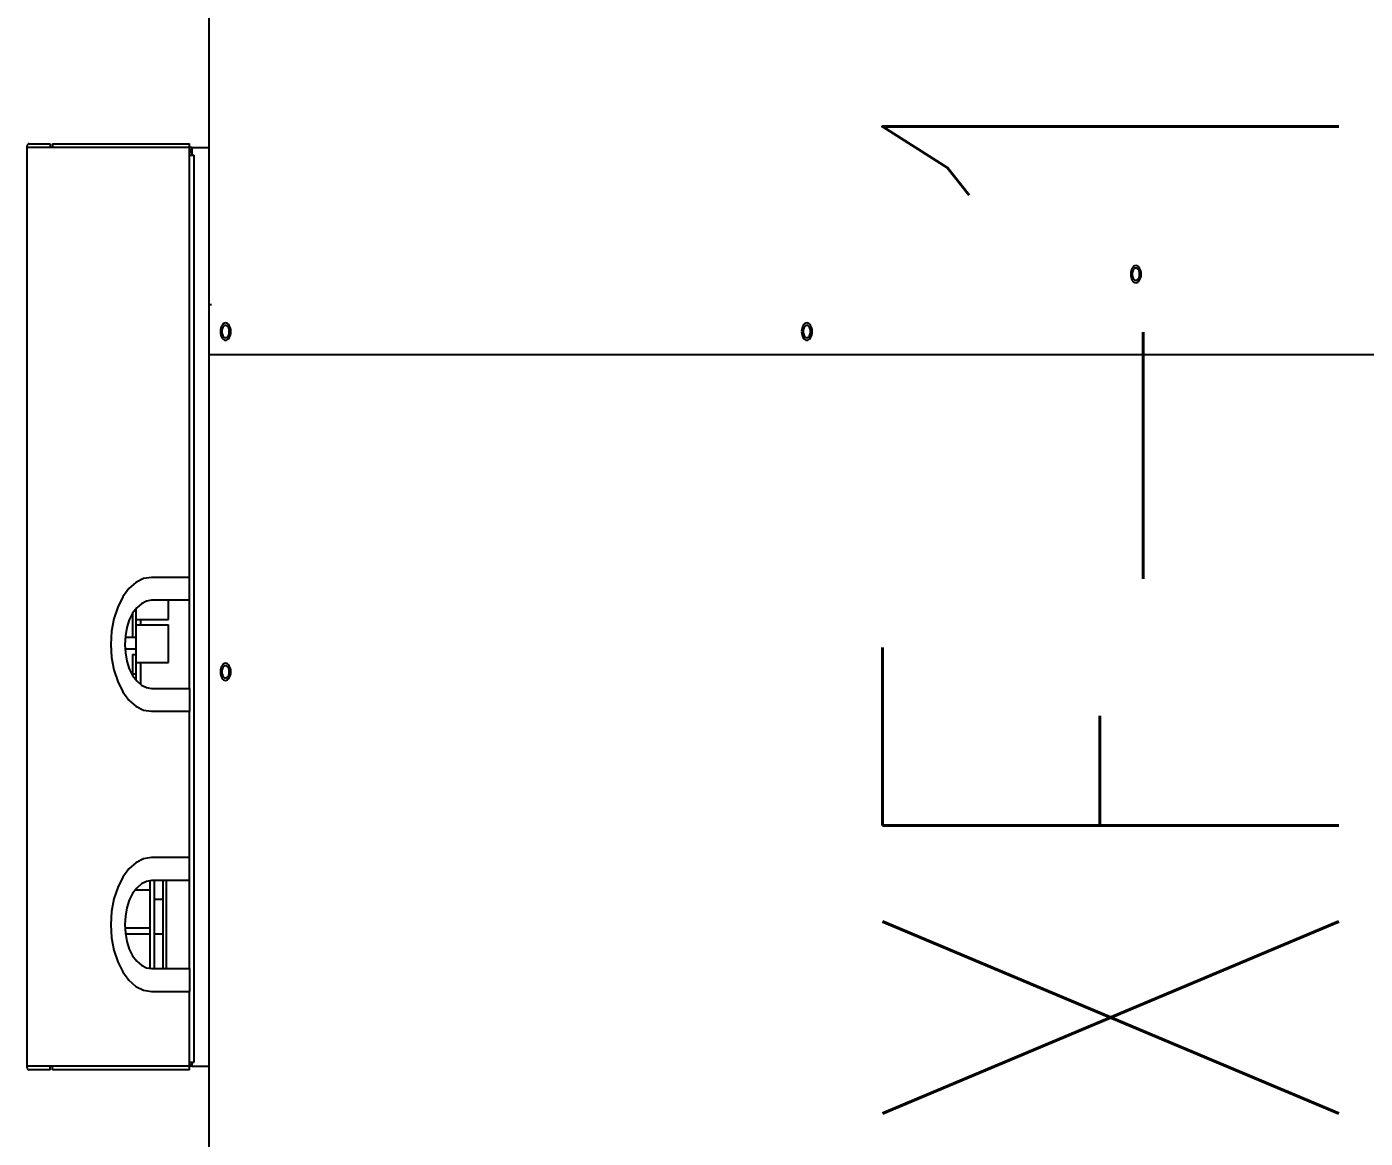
# Model space of a CAD drawing. Extents: x 815029915 to 815825525, y 579155098 to 579748855.
# Drawn here: x 815188005 to 815188780, y 579477911 to 579478555 of the extents above; entities that cross this region are included whole.
import ezdxf

# ---------------------------------------------------------------- set-up
doc = ezdxf.new("R2010")
doc.units = 0
doc.header["$LTSCALE"] = 100
doc.header["$MEASUREMENT"] = 0
doc.layers.add('H-TH_TEXT', color=3, linetype='Continuous')
doc.layers.add('H-全热回收除霾新风机-设备', color=7, linetype='Continuous')
doc.styles.add('_TCH_DIM', font='SIMPLEX', dxfattribs={"bigfont": 'GBCBIG'})

msp = doc.modelspace()

# ---------------------------------------------------------------- linework, layer by layer
at = {"layer": 'H-全热回收除霾新风机-设备'}
for p, q in [((815188110.98, 579477173.53), (815188110.98, 579479170.21)), ((815188110.98, 579477173.53), (815188110.98, 579479170.21)), ((815188005.33, 579478485.15), (815188005.31, 579478484.93)), ((815188005.33, 579478485.15), (815188005.31, 579478484.93)), ((815188005.31, 579478484.93), (815188005.31, 579478484.72)), ((815188005.31, 579478484.93), (815188005.31, 579478484.72)), ((815188005.31, 579478484.72), (815188005.31, 579477953.16)), ((815188100.88, 579478484.72), (815188005.31, 579478484.72)), ((815188005.31, 579478484.72), (815188005.31, 579477953.16)), ((815188100.88, 579478484.72), (815188005.31, 579478484.72)), ((815188005.36, 579478485.36), (815188005.33, 579478485.15)), ((815188005.36, 579478485.36), (815188005.33, 579478485.15)), ((815188005.41, 579478485.56), (815188005.36, 579478485.36)), ((815188005.41, 579478485.56), (815188005.36, 579478485.36)), ((815188005.46, 579478485.76), (815188005.41, 579478485.56)), ((815188005.46, 579478485.76), (815188005.41, 579478485.56)), ((815188005.53, 579478485.95), (815188005.46, 579478485.76)), ((815188005.53, 579478485.95), (815188005.46, 579478485.76)), ((815188005.61, 579478486.12), (815188005.53, 579478485.95)), ((815188005.61, 579478486.12), (815188005.53, 579478485.95)), ((815188005.7, 579478486.28), (815188005.61, 579478486.12)), ((815188005.7, 579478486.28), (815188005.61, 579478486.12)), ((815188005.8, 579478486.43), (815188005.7, 579478486.28)), ((815188005.8, 579478486.43), (815188005.7, 579478486.28)), ((815188005.9, 579478486.56), (815188005.8, 579478486.43)), ((815188005.9, 579478486.56), (815188005.8, 579478486.43)), ((815188006.02, 579478486.67), (815188005.9, 579478486.56)), ((815188006.02, 579478486.67), (815188005.9, 579478486.56)), ((815188006.14, 579478486.76), (815188006.02, 579478486.67)), ((815188006.14, 579478486.76), (815188006.02, 579478486.67)), ((815188006.26, 579478486.84), (815188006.14, 579478486.76)), ((815188006.26, 579478486.84), (815188006.14, 579478486.76)), ((815188006.39, 579478486.89), (815188006.26, 579478486.84)), ((815188006.39, 579478486.89), (815188006.26, 579478486.84)), ((815188006.52, 579478486.92), (815188006.39, 579478486.89)), ((815188006.52, 579478486.92), (815188006.39, 579478486.89)), ((815188006.65, 579478486.93), (815188006.52, 579478486.92)), ((815188006.65, 579478486.93), (815188006.52, 579478486.92)), ((815188006.65, 579478486.93), (815188018.77, 579478486.93)), ((815188006.65, 579478486.93), (815188018.77, 579478486.93)), ((815188018.77, 579478486.93), (815188018.77, 579478484.72)), ((815188018.77, 579478486.93), (815188018.77, 579478484.72)), ((815188020.11, 579478486.93), (815188020.11, 579478484.72)), ((815188020.11, 579478486.93), (815188099.54, 579478486.93)), ((815188020.11, 579478486.93), (815188020.11, 579478484.72)), ((815188020.11, 579478486.93), (815188099.54, 579478486.93)), ((815188099.54, 579478235.97), (815188099.54, 579478486.93)), ((815188099.54, 579478235.97), (815188099.54, 579478486.93)), ((815188099.69, 579478483.96), (815188099.54, 579478484.12)), ((815188099.69, 579478483.96), (815188099.54, 579478484.12)), ((815188099.54, 579478480.29), (815188102.23, 579478480.29)), ((815188099.54, 579478480.29), (815188102.23, 579478480.29)), ((815188099.83, 579478483.8), (815188099.69, 579478483.96)), ((815188099.83, 579478483.8), (815188099.69, 579478483.96)), ((815188099.97, 579478483.61), (815188099.83, 579478483.8)), ((815188099.97, 579478483.61), (815188099.83, 579478483.8)), ((815188100.1, 579478483.41), (815188099.97, 579478483.61)), ((815188100.1, 579478483.41), (815188099.97, 579478483.61)), ((815188100.22, 579478483.2), (815188100.1, 579478483.41)), ((815188100.22, 579478483.2), (815188100.1, 579478483.41)), ((815188100.33, 579478482.98), (815188100.22, 579478483.2)), ((815188100.33, 579478482.98), (815188100.22, 579478483.2)), ((815188100.43, 579478482.74), (815188100.33, 579478482.98)), ((815188100.43, 579478482.74), (815188100.33, 579478482.98)), ((815188100.52, 579478482.5), (815188100.43, 579478482.74)), ((815188100.52, 579478482.5), (815188100.43, 579478482.74)), ((815188100.61, 579478482.24), (815188100.52, 579478482.5)), ((815188100.61, 579478482.24), (815188100.52, 579478482.5)), ((815188100.68, 579478481.98), (815188100.61, 579478482.24)), ((815188100.68, 579478481.98), (815188100.61, 579478482.24)), ((815188100.74, 579478481.71), (815188100.68, 579478481.98)), ((815188100.74, 579478481.71), (815188100.68, 579478481.98)), ((815188100.79, 579478481.43), (815188100.74, 579478481.71)), ((815188100.79, 579478481.43), (815188100.74, 579478481.71)), ((815188100.83, 579478481.15), (815188100.79, 579478481.43)), ((815188100.83, 579478481.15), (815188100.79, 579478481.43)), ((815188100.86, 579478480.86), (815188100.83, 579478481.15)), ((815188100.86, 579478480.86), (815188100.83, 579478481.15)), ((815188100.88, 579478480.58), (815188100.86, 579478480.86)), ((815188100.88, 579478480.58), (815188100.86, 579478480.86)), ((815188100.88, 579478484.72), (815188100.88, 579478480.29)), ((815188100.88, 579478484.72), (815188110.98, 579478484.72)), ((815188100.88, 579478484.72), (815188100.88, 579478480.29)), ((815188100.88, 579478484.72), (815188110.98, 579478484.72)), ((815188100.88, 579478480.29), (815188100.88, 579478480.58)), ((815188100.88, 579478480.29), (815188100.88, 579478480.58)), ((815188102.23, 579477955.37), (815188102.23, 579478480.29)), ((815188102.23, 579477955.37), (815188102.23, 579478480.29)), ((815188644.45, 579478412.39), (815188644.39, 579478411.42)), ((815188644.45, 579478412.39), (815188644.39, 579478411.42)), ((815188644.39, 579478411.42), (815188644.45, 579478410.45)), ((815188644.39, 579478411.42), (815188644.45, 579478410.45)), ((815188644.62, 579478413.33), (815188644.45, 579478412.39)), ((815188644.62, 579478413.33), (815188644.45, 579478412.39)), ((815188644.45, 579478410.45), (815188644.62, 579478409.51)), ((815188644.45, 579478410.45), (815188644.62, 579478409.51)), ((815188644.9, 579478414.19), (815188644.62, 579478413.33)), ((815188644.9, 579478414.19), (815188644.62, 579478413.33)), ((815188645.28, 579478414.95), (815188644.9, 579478414.19)), ((815188645.28, 579478414.95), (815188644.9, 579478414.19)), ((815188645.31, 579478412.11), (815188645.27, 579478411.42)), ((815188645.31, 579478412.11), (815188645.27, 579478411.42)), ((815188645.27, 579478411.42), (815188645.31, 579478410.73)), ((815188645.27, 579478411.42), (815188645.31, 579478410.73)), ((815188645.74, 579478415.57), (815188645.28, 579478414.95)), ((815188645.74, 579478415.57), (815188645.28, 579478414.95)), ((815188645.43, 579478412.78), (815188645.31, 579478412.11)), ((815188645.43, 579478412.78), (815188645.31, 579478412.11)), ((815188645.31, 579478410.73), (815188645.43, 579478410.07)), ((815188645.31, 579478410.73), (815188645.43, 579478410.07)), ((815188645.63, 579478413.39), (815188645.43, 579478412.78)), ((815188645.63, 579478413.39), (815188645.43, 579478412.78)), ((815188645.43, 579478410.07), (815188645.63, 579478409.45)), ((815188645.43, 579478410.07), (815188645.63, 579478409.45)), ((815188645.9, 579478413.93), (815188645.63, 579478413.39)), ((815188645.9, 579478413.93), (815188645.63, 579478413.39)), ((815188646.26, 579478416.03), (815188645.74, 579478415.57)), ((815188646.26, 579478416.03), (815188645.74, 579478415.57)), ((815188646.22, 579478414.37), (815188645.9, 579478413.93)), ((815188646.22, 579478414.37), (815188645.9, 579478413.93)), ((815188646.6, 579478414.7), (815188646.22, 579478414.37)), ((815188646.6, 579478414.7), (815188646.22, 579478414.37)), ((815188646.83, 579478416.31), (815188646.26, 579478416.03)), ((815188646.83, 579478416.31), (815188646.26, 579478416.03)), ((815188647, 579478414.9), (815188646.6, 579478414.7)), ((815188647, 579478414.9), (815188646.6, 579478414.7)), ((815188647.42, 579478416.41), (815188646.83, 579478416.31)), ((815188647.42, 579478416.41), (815188646.83, 579478416.31)), ((815188647.42, 579478414.97), (815188647, 579478414.9)), ((815188647.42, 579478414.97), (815188647, 579478414.9)), ((815188648.01, 579478416.31), (815188647.42, 579478416.41)), ((815188648.01, 579478416.31), (815188647.42, 579478416.41)), ((815188647.84, 579478414.9), (815188647.42, 579478414.97)), ((815188647.84, 579478414.9), (815188647.42, 579478414.97)), ((815188648.24, 579478414.7), (815188647.84, 579478414.9)), ((815188648.24, 579478414.7), (815188647.84, 579478414.9)), ((815188648.58, 579478416.03), (815188648.01, 579478416.31)), ((815188648.58, 579478416.03), (815188648.01, 579478416.31)), ((815188648.62, 579478414.37), (815188648.24, 579478414.7)), ((815188648.62, 579478414.37), (815188648.24, 579478414.7)), ((815188649.1, 579478415.57), (815188648.58, 579478416.03)), ((815188649.1, 579478415.57), (815188648.58, 579478416.03)), ((815188648.94, 579478413.93), (815188648.62, 579478414.37)), ((815188648.94, 579478413.93), (815188648.62, 579478414.37)), ((815188649.21, 579478413.39), (815188648.94, 579478413.93)), ((815188649.21, 579478413.39), (815188648.94, 579478413.93)), ((815188649.56, 579478414.95), (815188649.1, 579478415.57)), ((815188649.56, 579478414.95), (815188649.1, 579478415.57)), ((815188649.41, 579478412.78), (815188649.21, 579478413.39)), ((815188649.41, 579478412.78), (815188649.21, 579478413.39)), ((815188649.21, 579478409.45), (815188649.41, 579478410.07)), ((815188649.21, 579478409.45), (815188649.41, 579478410.07)), ((815188649.53, 579478412.11), (815188649.41, 579478412.78)), ((815188649.53, 579478412.11), (815188649.41, 579478412.78)), ((815188649.41, 579478410.07), (815188649.53, 579478410.73)), ((815188649.41, 579478410.07), (815188649.53, 579478410.73)), ((815188649.57, 579478411.42), (815188649.53, 579478412.11)), ((815188649.57, 579478411.42), (815188649.53, 579478412.11)), ((815188649.53, 579478410.73), (815188649.57, 579478411.42)), ((815188649.53, 579478410.73), (815188649.57, 579478411.42)), ((815188649.94, 579478414.19), (815188649.56, 579478414.95)), ((815188649.94, 579478414.19), (815188649.56, 579478414.95)), ((815188650.22, 579478413.33), (815188649.94, 579478414.19)), ((815188650.22, 579478413.33), (815188649.94, 579478414.19)), ((815188650.39, 579478412.39), (815188650.22, 579478413.33)), ((815188650.39, 579478412.39), (815188650.22, 579478413.33)), ((815188650.22, 579478409.51), (815188650.39, 579478410.45)), ((815188650.22, 579478409.51), (815188650.39, 579478410.45)), ((815188650.45, 579478411.42), (815188650.39, 579478412.39)), ((815188650.45, 579478411.42), (815188650.39, 579478412.39)), ((815188650.39, 579478410.45), (815188650.45, 579478411.42)), ((815188650.39, 579478410.45), (815188650.45, 579478411.42)), ((815188644.62, 579478409.51), (815188644.9, 579478408.65)), ((815188644.62, 579478409.51), (815188644.9, 579478408.65)), ((815188644.9, 579478408.65), (815188645.28, 579478407.9)), ((815188644.9, 579478408.65), (815188645.28, 579478407.9)), ((815188645.28, 579478407.9), (815188645.74, 579478407.28)), ((815188645.28, 579478407.9), (815188645.74, 579478407.28)), ((815188645.63, 579478409.45), (815188645.9, 579478408.92)), ((815188645.63, 579478409.45), (815188645.9, 579478408.92)), ((815188645.74, 579478407.28), (815188646.26, 579478406.82)), ((815188645.74, 579478407.28), (815188646.26, 579478406.82)), ((815188645.9, 579478408.92), (815188646.22, 579478408.48)), ((815188645.9, 579478408.92), (815188646.22, 579478408.48)), ((815188646.22, 579478408.48), (815188646.6, 579478408.15)), ((815188646.22, 579478408.48), (815188646.6, 579478408.15)), ((815188646.26, 579478406.82), (815188646.83, 579478406.53)), ((815188646.26, 579478406.82), (815188646.83, 579478406.53)), ((815188646.6, 579478408.15), (815188647, 579478407.95)), ((815188646.6, 579478408.15), (815188647, 579478407.95)), ((815188646.83, 579478406.53), (815188647.42, 579478406.44)), ((815188646.83, 579478406.53), (815188647.42, 579478406.44)), ((815188647, 579478407.95), (815188647.42, 579478407.88)), ((815188647, 579478407.95), (815188647.42, 579478407.88)), ((815188647.42, 579478407.88), (815188647.84, 579478407.95)), ((815188647.42, 579478407.88), (815188647.84, 579478407.95)), ((815188647.42, 579478406.44), (815188648.01, 579478406.53)), ((815188647.42, 579478406.44), (815188648.01, 579478406.53)), ((815188647.84, 579478407.95), (815188648.24, 579478408.15)), ((815188647.84, 579478407.95), (815188648.24, 579478408.15)), ((815188648.01, 579478406.53), (815188648.58, 579478406.82)), ((815188648.01, 579478406.53), (815188648.58, 579478406.82)), ((815188648.24, 579478408.15), (815188648.62, 579478408.48)), ((815188648.24, 579478408.15), (815188648.62, 579478408.48)), ((815188648.58, 579478406.82), (815188649.1, 579478407.28)), ((815188648.58, 579478406.82), (815188649.1, 579478407.28)), ((815188648.62, 579478408.48), (815188648.94, 579478408.92)), ((815188648.62, 579478408.48), (815188648.94, 579478408.92)), ((815188648.94, 579478408.92), (815188649.21, 579478409.45)), ((815188648.94, 579478408.92), (815188649.21, 579478409.45)), ((815188649.1, 579478407.28), (815188649.56, 579478407.9)), ((815188649.1, 579478407.28), (815188649.56, 579478407.9)), ((815188649.56, 579478407.9), (815188649.94, 579478408.65)), ((815188649.56, 579478407.9), (815188649.94, 579478408.65)), ((815188649.94, 579478408.65), (815188650.22, 579478409.51)), ((815188649.94, 579478408.65), (815188650.22, 579478409.51)), ((815188112.32, 579478393.7), (815188110.98, 579478393.7)), ((815188112.32, 579478393.7), (815188110.98, 579478393.7)), ((815188117.43, 579478379.17), (815188117.37, 579478378.2)), ((815188117.43, 579478379.17), (815188117.37, 579478378.2)), ((815188117.6, 579478380.11), (815188117.43, 579478379.17)), ((815188117.6, 579478380.11), (815188117.43, 579478379.17)), ((815188117.88, 579478380.97), (815188117.6, 579478380.11)), ((815188117.88, 579478380.97), (815188117.6, 579478380.11)), ((815188118.26, 579478381.72), (815188117.88, 579478380.97)), ((815188118.26, 579478381.72), (815188117.88, 579478380.97)), ((815188118.29, 579478378.89), (815188118.25, 579478378.2)), ((815188118.29, 579478378.89), (815188118.25, 579478378.2)), ((815188118.72, 579478382.34), (815188118.26, 579478381.72)), ((815188118.72, 579478382.34), (815188118.26, 579478381.72)), ((815188118.41, 579478379.56), (815188118.29, 579478378.89)), ((815188118.41, 579478379.56), (815188118.29, 579478378.89)), ((815188118.61, 579478380.17), (815188118.41, 579478379.56)), ((815188118.61, 579478380.17), (815188118.41, 579478379.56)), ((815188118.88, 579478380.71), (815188118.61, 579478380.17)), ((815188118.88, 579478380.71), (815188118.61, 579478380.17)), ((815188119.24, 579478382.8), (815188118.72, 579478382.34)), ((815188119.24, 579478382.8), (815188118.72, 579478382.34)), ((815188119.2, 579478381.15), (815188118.88, 579478380.71)), ((815188119.2, 579478381.15), (815188118.88, 579478380.71)), ((815188119.58, 579478381.47), (815188119.2, 579478381.15)), ((815188119.58, 579478381.47), (815188119.2, 579478381.15)), ((815188119.81, 579478383.09), (815188119.24, 579478382.8)), ((815188119.81, 579478383.09), (815188119.24, 579478382.8)), ((815188119.98, 579478381.67), (815188119.58, 579478381.47)), ((815188119.98, 579478381.67), (815188119.58, 579478381.47)), ((815188120.4, 579478383.18), (815188119.81, 579478383.09)), ((815188120.4, 579478383.18), (815188119.81, 579478383.09)), ((815188120.4, 579478381.74), (815188119.98, 579478381.67)), ((815188120.4, 579478381.74), (815188119.98, 579478381.67)), ((815188120.99, 579478383.09), (815188120.4, 579478383.18)), ((815188120.99, 579478383.09), (815188120.4, 579478383.18)), ((815188120.82, 579478381.67), (815188120.4, 579478381.74)), ((815188120.82, 579478381.67), (815188120.4, 579478381.74)), ((815188121.23, 579478381.47), (815188120.82, 579478381.67)), ((815188121.23, 579478381.47), (815188120.82, 579478381.67)), ((815188121.56, 579478382.8), (815188120.99, 579478383.09)), ((815188121.56, 579478382.8), (815188120.99, 579478383.09)), ((815188121.6, 579478381.15), (815188121.23, 579478381.47)), ((815188121.6, 579478381.15), (815188121.23, 579478381.47)), ((815188122.08, 579478382.34), (815188121.56, 579478382.8)), ((815188122.08, 579478382.34), (815188121.56, 579478382.8)), ((815188121.92, 579478380.71), (815188121.6, 579478381.15)), ((815188121.92, 579478380.71), (815188121.6, 579478381.15)), ((815188122.19, 579478380.17), (815188121.92, 579478380.71)), ((815188122.19, 579478380.17), (815188121.92, 579478380.71)), ((815188122.54, 579478381.72), (815188122.08, 579478382.34)), ((815188122.54, 579478381.72), (815188122.08, 579478382.34)), ((815188122.39, 579478379.56), (815188122.19, 579478380.17)), ((815188122.39, 579478379.56), (815188122.19, 579478380.17)), ((815188122.51, 579478378.89), (815188122.39, 579478379.56)), ((815188122.51, 579478378.89), (815188122.39, 579478379.56)), ((815188122.56, 579478378.2), (815188122.51, 579478378.89)), ((815188122.56, 579478378.2), (815188122.51, 579478378.89)), ((815188122.92, 579478380.97), (815188122.54, 579478381.72)), ((815188122.92, 579478380.97), (815188122.54, 579478381.72)), ((815188123.2, 579478380.11), (815188122.92, 579478380.97)), ((815188123.2, 579478380.11), (815188122.92, 579478380.97)), ((815188123.37, 579478379.17), (815188123.2, 579478380.11)), ((815188123.37, 579478379.17), (815188123.2, 579478380.11)), ((815188123.43, 579478378.2), (815188123.37, 579478379.17)), ((815188123.43, 579478378.2), (815188123.37, 579478379.17)), ((815188453.97, 579478379.17), (815188453.91, 579478378.2)), ((815188453.97, 579478379.17), (815188453.91, 579478378.2)), ((815188454.14, 579478380.11), (815188453.97, 579478379.17)), ((815188454.14, 579478380.11), (815188453.97, 579478379.17)), ((815188454.42, 579478380.97), (815188454.14, 579478380.11)), ((815188454.42, 579478380.97), (815188454.14, 579478380.11)), ((815188454.8, 579478381.72), (815188454.42, 579478380.97)), ((815188454.8, 579478381.72), (815188454.42, 579478380.97)), ((815188454.83, 579478378.89), (815188454.79, 579478378.2)), ((815188454.83, 579478378.89), (815188454.79, 579478378.2)), ((815188455.26, 579478382.34), (815188454.8, 579478381.72)), ((815188455.26, 579478382.34), (815188454.8, 579478381.72)), ((815188454.95, 579478379.56), (815188454.83, 579478378.89)), ((815188454.95, 579478379.56), (815188454.83, 579478378.89)), ((815188455.15, 579478380.17), (815188454.95, 579478379.56)), ((815188455.15, 579478380.17), (815188454.95, 579478379.56)), ((815188455.42, 579478380.71), (815188455.15, 579478380.17)), ((815188455.42, 579478380.71), (815188455.15, 579478380.17)), ((815188455.78, 579478382.8), (815188455.26, 579478382.34)), ((815188455.78, 579478382.8), (815188455.26, 579478382.34)), ((815188455.74, 579478381.15), (815188455.42, 579478380.71)), ((815188455.74, 579478381.15), (815188455.42, 579478380.71)), ((815188456.12, 579478381.47), (815188455.74, 579478381.15)), ((815188456.12, 579478381.47), (815188455.74, 579478381.15)), ((815188456.35, 579478383.09), (815188455.78, 579478382.8)), ((815188456.35, 579478383.09), (815188455.78, 579478382.8)), ((815188456.52, 579478381.67), (815188456.12, 579478381.47)), ((815188456.52, 579478381.67), (815188456.12, 579478381.47)), ((815188456.94, 579478383.18), (815188456.35, 579478383.09)), ((815188456.94, 579478383.18), (815188456.35, 579478383.09)), ((815188456.94, 579478381.74), (815188456.52, 579478381.67)), ((815188456.94, 579478381.74), (815188456.52, 579478381.67)), ((815188457.53, 579478383.09), (815188456.94, 579478383.18)), ((815188457.53, 579478383.09), (815188456.94, 579478383.18)), ((815188457.36, 579478381.67), (815188456.94, 579478381.74)), ((815188457.36, 579478381.67), (815188456.94, 579478381.74)), ((815188457.76, 579478381.47), (815188457.36, 579478381.67)), ((815188457.76, 579478381.47), (815188457.36, 579478381.67)), ((815188458.1, 579478382.8), (815188457.53, 579478383.09)), ((815188458.1, 579478382.8), (815188457.53, 579478383.09)), ((815188458.14, 579478381.15), (815188457.76, 579478381.47)), ((815188458.14, 579478381.15), (815188457.76, 579478381.47)), ((815188458.62, 579478382.34), (815188458.1, 579478382.8)), ((815188458.62, 579478382.34), (815188458.1, 579478382.8)), ((815188458.46, 579478380.71), (815188458.14, 579478381.15)), ((815188458.46, 579478380.71), (815188458.14, 579478381.15)), ((815188458.73, 579478380.17), (815188458.46, 579478380.71)), ((815188458.73, 579478380.17), (815188458.46, 579478380.71)), ((815188459.08, 579478381.72), (815188458.62, 579478382.34)), ((815188459.08, 579478381.72), (815188458.62, 579478382.34)), ((815188458.93, 579478379.56), (815188458.73, 579478380.17)), ((815188458.93, 579478379.56), (815188458.73, 579478380.17)), ((815188459.05, 579478378.89), (815188458.93, 579478379.56)), ((815188459.05, 579478378.89), (815188458.93, 579478379.56)), ((815188459.09, 579478378.2), (815188459.05, 579478378.89)), ((815188459.09, 579478378.2), (815188459.05, 579478378.89)), ((815188459.46, 579478380.97), (815188459.08, 579478381.72)), ((815188459.46, 579478380.97), (815188459.08, 579478381.72)), ((815188459.74, 579478380.11), (815188459.46, 579478380.97)), ((815188459.74, 579478380.11), (815188459.46, 579478380.97)), ((815188459.91, 579478379.17), (815188459.74, 579478380.11)), ((815188459.91, 579478379.17), (815188459.74, 579478380.11)), ((815188459.97, 579478378.2), (815188459.91, 579478379.17)), ((815188459.97, 579478378.2), (815188459.91, 579478379.17)), ((815188117.37, 579478378.2), (815188117.43, 579478377.23)), ((815188117.37, 579478378.2), (815188117.43, 579478377.23)), ((815188117.43, 579478377.23), (815188117.6, 579478376.29)), ((815188117.43, 579478377.23), (815188117.6, 579478376.29)), ((815188117.6, 579478376.29), (815188117.88, 579478375.43)), ((815188117.6, 579478376.29), (815188117.88, 579478375.43)), ((815188117.88, 579478375.43), (815188118.26, 579478374.68)), ((815188117.88, 579478375.43), (815188118.26, 579478374.68)), ((815188118.25, 579478378.2), (815188118.29, 579478377.51)), ((815188118.25, 579478378.2), (815188118.29, 579478377.51)), ((815188118.26, 579478374.68), (815188118.72, 579478374.06)), ((815188118.26, 579478374.68), (815188118.72, 579478374.06)), ((815188118.29, 579478377.51), (815188118.41, 579478376.84)), ((815188118.29, 579478377.51), (815188118.41, 579478376.84)), ((815188118.41, 579478376.84), (815188118.61, 579478376.23)), ((815188118.41, 579478376.84), (815188118.61, 579478376.23)), ((815188118.61, 579478376.23), (815188118.88, 579478375.69)), ((815188118.61, 579478376.23), (815188118.88, 579478375.69)), ((815188118.72, 579478374.06), (815188119.24, 579478373.6)), ((815188118.72, 579478374.06), (815188119.24, 579478373.6)), ((815188118.88, 579478375.69), (815188119.2, 579478375.25)), ((815188118.88, 579478375.69), (815188119.2, 579478375.25)), ((815188119.2, 579478375.25), (815188119.58, 579478374.93)), ((815188119.2, 579478375.25), (815188119.58, 579478374.93)), ((815188119.24, 579478373.6), (815188119.81, 579478373.31)), ((815188119.24, 579478373.6), (815188119.81, 579478373.31)), ((815188119.58, 579478374.93), (815188119.98, 579478374.72)), ((815188119.58, 579478374.93), (815188119.98, 579478374.72)), ((815188119.81, 579478373.31), (815188120.4, 579478373.22)), ((815188119.81, 579478373.31), (815188120.4, 579478373.22)), ((815188119.98, 579478374.72), (815188120.4, 579478374.66)), ((815188119.98, 579478374.72), (815188120.4, 579478374.66)), ((815188120.4, 579478374.66), (815188120.82, 579478374.72)), ((815188120.4, 579478374.66), (815188120.82, 579478374.72)), ((815188120.4, 579478373.22), (815188120.99, 579478373.31)), ((815188120.4, 579478373.22), (815188120.99, 579478373.31)), ((815188120.82, 579478374.72), (815188121.23, 579478374.93)), ((815188120.82, 579478374.72), (815188121.23, 579478374.93)), ((815188120.99, 579478373.31), (815188121.56, 579478373.6)), ((815188120.99, 579478373.31), (815188121.56, 579478373.6)), ((815188121.23, 579478374.93), (815188121.6, 579478375.25)), ((815188121.23, 579478374.93), (815188121.6, 579478375.25)), ((815188121.56, 579478373.6), (815188122.08, 579478374.06)), ((815188121.56, 579478373.6), (815188122.08, 579478374.06)), ((815188121.6, 579478375.25), (815188121.92, 579478375.69)), ((815188121.6, 579478375.25), (815188121.92, 579478375.69)), ((815188121.92, 579478375.69), (815188122.19, 579478376.23)), ((815188121.92, 579478375.69), (815188122.19, 579478376.23)), ((815188122.08, 579478374.06), (815188122.54, 579478374.68)), ((815188122.08, 579478374.06), (815188122.54, 579478374.68)), ((815188122.19, 579478376.23), (815188122.39, 579478376.84)), ((815188122.19, 579478376.23), (815188122.39, 579478376.84)), ((815188122.39, 579478376.84), (815188122.51, 579478377.51)), ((815188122.39, 579478376.84), (815188122.51, 579478377.51)), ((815188122.51, 579478377.51), (815188122.56, 579478378.2)), ((815188122.51, 579478377.51), (815188122.56, 579478378.2)), ((815188122.54, 579478374.68), (815188122.92, 579478375.43)), ((815188122.54, 579478374.68), (815188122.92, 579478375.43)), ((815188122.92, 579478375.43), (815188123.2, 579478376.29)), ((815188122.92, 579478375.43), (815188123.2, 579478376.29)), ((815188123.2, 579478376.29), (815188123.37, 579478377.23)), ((815188123.2, 579478376.29), (815188123.37, 579478377.23)), ((815188123.37, 579478377.23), (815188123.43, 579478378.2)), ((815188123.37, 579478377.23), (815188123.43, 579478378.2)), ((815188453.91, 579478378.2), (815188453.97, 579478377.23)), ((815188453.91, 579478378.2), (815188453.97, 579478377.23)), ((815188453.97, 579478377.23), (815188454.14, 579478376.29)), ((815188453.97, 579478377.23), (815188454.14, 579478376.29)), ((815188454.14, 579478376.29), (815188454.42, 579478375.43)), ((815188454.14, 579478376.29), (815188454.42, 579478375.43)), ((815188454.42, 579478375.43), (815188454.8, 579478374.68)), ((815188454.42, 579478375.43), (815188454.8, 579478374.68)), ((815188454.79, 579478378.2), (815188454.83, 579478377.51)), ((815188454.79, 579478378.2), (815188454.83, 579478377.51)), ((815188454.8, 579478374.68), (815188455.26, 579478374.06)), ((815188454.8, 579478374.68), (815188455.26, 579478374.06)), ((815188454.83, 579478377.51), (815188454.95, 579478376.84)), ((815188454.83, 579478377.51), (815188454.95, 579478376.84)), ((815188454.95, 579478376.84), (815188455.15, 579478376.23)), ((815188454.95, 579478376.84), (815188455.15, 579478376.23)), ((815188455.15, 579478376.23), (815188455.42, 579478375.69)), ((815188455.15, 579478376.23), (815188455.42, 579478375.69)), ((815188455.26, 579478374.06), (815188455.78, 579478373.6)), ((815188455.26, 579478374.06), (815188455.78, 579478373.6)), ((815188455.42, 579478375.69), (815188455.74, 579478375.25)), ((815188455.42, 579478375.69), (815188455.74, 579478375.25)), ((815188455.74, 579478375.25), (815188456.12, 579478374.93)), ((815188455.74, 579478375.25), (815188456.12, 579478374.93)), ((815188455.78, 579478373.6), (815188456.35, 579478373.31)), ((815188455.78, 579478373.6), (815188456.35, 579478373.31)), ((815188456.12, 579478374.93), (815188456.52, 579478374.72)), ((815188456.12, 579478374.93), (815188456.52, 579478374.72)), ((815188456.35, 579478373.31), (815188456.94, 579478373.22)), ((815188456.35, 579478373.31), (815188456.94, 579478373.22)), ((815188456.52, 579478374.72), (815188456.94, 579478374.66)), ((815188456.52, 579478374.72), (815188456.94, 579478374.66)), ((815188456.94, 579478374.66), (815188457.36, 579478374.72)), ((815188456.94, 579478374.66), (815188457.36, 579478374.72)), ((815188456.94, 579478373.22), (815188457.53, 579478373.31)), ((815188456.94, 579478373.22), (815188457.53, 579478373.31)), ((815188457.36, 579478374.72), (815188457.76, 579478374.93)), ((815188457.36, 579478374.72), (815188457.76, 579478374.93)), ((815188457.53, 579478373.31), (815188458.1, 579478373.6)), ((815188457.53, 579478373.31), (815188458.1, 579478373.6)), ((815188457.76, 579478374.93), (815188458.14, 579478375.25)), ((815188457.76, 579478374.93), (815188458.14, 579478375.25)), ((815188458.1, 579478373.6), (815188458.62, 579478374.06)), ((815188458.1, 579478373.6), (815188458.62, 579478374.06)), ((815188458.14, 579478375.25), (815188458.46, 579478375.69)), ((815188458.14, 579478375.25), (815188458.46, 579478375.69)), ((815188458.46, 579478375.69), (815188458.73, 579478376.23)), ((815188458.46, 579478375.69), (815188458.73, 579478376.23)), ((815188458.62, 579478374.06), (815188459.08, 579478374.68)), ((815188458.62, 579478374.06), (815188459.08, 579478374.68)), ((815188458.73, 579478376.23), (815188458.93, 579478376.84)), ((815188458.73, 579478376.23), (815188458.93, 579478376.84)), ((815188458.93, 579478376.84), (815188459.05, 579478377.51)), ((815188458.93, 579478376.84), (815188459.05, 579478377.51)), ((815188459.05, 579478377.51), (815188459.09, 579478378.2)), ((815188459.05, 579478377.51), (815188459.09, 579478378.2)), ((815188459.08, 579478374.68), (815188459.46, 579478375.43)), ((815188459.08, 579478374.68), (815188459.46, 579478375.43)), ((815188459.46, 579478375.43), (815188459.74, 579478376.29)), ((815188459.46, 579478375.43), (815188459.74, 579478376.29)), ((815188459.74, 579478376.29), (815188459.91, 579478377.23)), ((815188459.74, 579478376.29), (815188459.91, 579478377.23)), ((815188459.91, 579478377.23), (815188459.97, 579478378.2)), ((815188459.91, 579478377.23), (815188459.97, 579478378.2)), ((815188110.98, 579478364.91), (815189167.71, 579478364.91)), ((815188110.98, 579478364.91), (815189167.71, 579478364.91)), ((815188068.54, 579478233.02), (815188064.47, 579478229.44)), ((815188068.54, 579478233.02), (815188064.47, 579478229.44)), ((815188072.96, 579478235.23), (815188068.54, 579478233.02)), ((815188072.96, 579478235.23), (815188068.54, 579478233.02)), ((815188077.55, 579478235.97), (815188072.96, 579478235.23)), ((815188077.55, 579478235.97), (815188072.96, 579478235.23)), ((815188099.54, 579478235.97), (815188077.55, 579478235.97)), ((815188099.54, 579478235.97), (815188077.55, 579478235.97)), ((815188099.54, 579478222.69), (815188099.54, 579478235.97)), ((815188099.54, 579478222.69), (815188099.54, 579478235.97)), ((815188060.9, 579478224.62), (815188057.97, 579478218.75)), ((815188060.9, 579478224.62), (815188057.97, 579478218.75)), ((815188064.47, 579478229.44), (815188060.9, 579478224.62)), ((815188064.47, 579478229.44), (815188060.9, 579478224.62)), ((815188057.97, 579478218.75), (815188055.79, 579478212.05)), ((815188057.97, 579478218.75), (815188055.79, 579478212.05)), ((815188068.95, 579478218.39), (815188066.61, 579478215.23)), ((815188068.95, 579478218.39), (815188066.61, 579478215.23)), ((815188068.57, 579478176.69), (815188068.57, 579478217.74)), ((815188068.57, 579478176.69), (815188068.57, 579478217.74)), ((815188071.63, 579478220.75), (815188068.95, 579478218.39)), ((815188071.63, 579478220.75), (815188068.95, 579478218.39)), ((815188074.53, 579478222.2), (815188071.63, 579478220.75)), ((815188074.53, 579478222.2), (815188071.63, 579478220.75)), ((815188077.55, 579478222.69), (815188074.53, 579478222.2)), ((815188077.55, 579478222.69), (815188074.53, 579478222.2)), ((815188099.54, 579478222.69), (815188077.55, 579478222.69)), ((815188099.54, 579478222.69), (815188077.55, 579478222.69)), ((815188087.42, 579478211.57), (815188087.42, 579478222.69)), ((815188087.42, 579478211.57), (815188087.42, 579478222.69)), ((815188099.54, 579478171.74), (815188099.54, 579478222.69)), ((815188099.54, 579478171.74), (815188099.54, 579478222.69)), ((815188055.79, 579478212.05), (815188054.45, 579478204.78)), ((815188055.79, 579478212.05), (815188054.45, 579478204.78)), ((815188064.68, 579478211.37), (815188063.25, 579478206.96)), ((815188064.68, 579478211.37), (815188063.25, 579478206.96)), ((815188066.61, 579478215.23), (815188064.68, 579478211.37)), ((815188066.61, 579478215.23), (815188064.68, 579478211.37)), ((815188066.56, 579478214.92), (815188066.56, 579478201.15)), ((815188066.56, 579478214.92), (815188066.56, 579478201.15)), ((815188068.57, 579478211.57), (815188087.42, 579478211.57)), ((815188068.57, 579478211.57), (815188087.42, 579478211.57)), ((815188068.57, 579478208.47), (815188087.42, 579478208.47)), ((815188068.57, 579478208.47), (815188087.42, 579478208.47)), ((815188071.27, 579478208.47), (815188071.27, 579478211.57)), ((815188071.27, 579478208.47), (815188071.27, 579478211.57)), ((815188087.42, 579478186.76), (815188087.42, 579478208.47)), ((815188087.42, 579478186.76), (815188087.42, 579478208.47)), ((815188054.45, 579478204.78), (815188054, 579478197.21)), ((815188054.45, 579478204.78), (815188054, 579478197.21)), ((815188062.37, 579478202.18), (815188062.07, 579478197.21)), ((815188062.37, 579478202.18), (815188062.07, 579478197.21)), ((815188068.57, 579478201.15), (815188062.32, 579478201.15)), ((815188068.57, 579478201.15), (815188062.32, 579478201.15)), ((815188063.25, 579478206.96), (815188062.37, 579478202.18)), ((815188063.25, 579478206.96), (815188062.37, 579478202.18)), ((815188054, 579478197.21), (815188054.45, 579478189.65)), ((815188054, 579478197.21), (815188054.45, 579478189.65)), ((815188062.07, 579478197.21), (815188062.37, 579478192.25)), ((815188062.07, 579478197.21), (815188062.37, 579478192.25)), ((815188068.57, 579478194.51), (815188062.19, 579478194.51)), ((815188068.57, 579478194.51), (815188062.19, 579478194.51)), ((815188054.45, 579478189.65), (815188055.79, 579478182.38)), ((815188054.45, 579478189.65), (815188055.79, 579478182.38)), ((815188062.37, 579478192.25), (815188063.25, 579478187.47)), ((815188062.37, 579478192.25), (815188063.25, 579478187.47)), ((815188063.25, 579478187.47), (815188064.68, 579478183.06)), ((815188063.25, 579478187.47), (815188064.68, 579478183.06)), ((815188066.56, 579478191.25), (815188066.56, 579478180.18)), ((815188066.56, 579478191.25), (815188068.57, 579478191.25)), ((815188066.56, 579478191.25), (815188066.56, 579478180.18)), ((815188066.56, 579478191.25), (815188068.57, 579478191.25)), ((815188068.57, 579478186.76), (815188087.42, 579478186.76)), ((815188068.57, 579478186.76), (815188087.42, 579478186.76)), ((815188071.27, 579478174.09), (815188071.27, 579478186.76)), ((815188071.27, 579478174.09), (815188071.27, 579478186.76)), ((815188118.72, 579478185.43), (815188118.26, 579478184.81)), ((815188118.72, 579478185.43), (815188118.26, 579478184.81)), ((815188119.24, 579478185.89), (815188118.72, 579478185.43)), ((815188119.24, 579478185.89), (815188118.72, 579478185.43)), ((815188119.81, 579478186.17), (815188119.24, 579478185.89)), ((815188119.81, 579478186.17), (815188119.24, 579478185.89)), ((815188120.4, 579478186.27), (815188119.81, 579478186.17)), ((815188120.4, 579478186.27), (815188119.81, 579478186.17)), ((815188120.99, 579478186.17), (815188120.4, 579478186.27)), ((815188120.99, 579478186.17), (815188120.4, 579478186.27)), ((815188121.56, 579478185.89), (815188120.99, 579478186.17)), ((815188121.56, 579478185.89), (815188120.99, 579478186.17)), ((815188122.08, 579478185.43), (815188121.56, 579478185.89)), ((815188122.08, 579478185.43), (815188121.56, 579478185.89)), ((815188122.54, 579478184.81), (815188122.08, 579478185.43)), ((815188122.54, 579478184.81), (815188122.08, 579478185.43)), ((815188055.79, 579478182.38), (815188057.97, 579478175.68)), ((815188055.79, 579478182.38), (815188057.97, 579478175.68)), ((815188064.68, 579478183.06), (815188066.61, 579478179.2)), ((815188064.68, 579478183.06), (815188066.61, 579478179.2)), ((815188066.56, 579478180.18), (815188068.57, 579478180.18)), ((815188066.56, 579478180.18), (815188068.57, 579478180.18)), ((815188066.61, 579478179.2), (815188068.95, 579478176.04)), ((815188066.61, 579478179.2), (815188068.95, 579478176.04)), ((815188117.43, 579478182.26), (815188117.37, 579478181.28)), ((815188117.43, 579478182.26), (815188117.37, 579478181.28)), ((815188117.37, 579478181.28), (815188117.43, 579478180.31)), ((815188117.37, 579478181.28), (815188117.43, 579478180.31)), ((815188117.6, 579478183.19), (815188117.43, 579478182.26)), ((815188117.6, 579478183.19), (815188117.43, 579478182.26)), ((815188117.43, 579478180.31), (815188117.6, 579478179.38)), ((815188117.43, 579478180.31), (815188117.6, 579478179.38)), ((815188117.88, 579478184.05), (815188117.6, 579478183.19)), ((815188117.88, 579478184.05), (815188117.6, 579478183.19)), ((815188117.6, 579478179.38), (815188117.88, 579478178.52)), ((815188117.6, 579478179.38), (815188117.88, 579478178.52)), ((815188118.26, 579478184.81), (815188117.88, 579478184.05)), ((815188118.26, 579478184.81), (815188117.88, 579478184.05)), ((815188117.88, 579478178.52), (815188118.26, 579478177.76)), ((815188117.88, 579478178.52), (815188118.26, 579478177.76)), ((815188118.29, 579478181.98), (815188118.25, 579478181.28)), ((815188118.29, 579478181.98), (815188118.25, 579478181.28)), ((815188118.25, 579478181.28), (815188118.29, 579478180.59)), ((815188118.25, 579478181.28), (815188118.29, 579478180.59)), ((815188118.26, 579478177.76), (815188118.72, 579478177.14)), ((815188118.26, 579478177.76), (815188118.72, 579478177.14)), ((815188118.41, 579478182.64), (815188118.29, 579478181.98)), ((815188118.41, 579478182.64), (815188118.29, 579478181.98)), ((815188118.29, 579478180.59), (815188118.41, 579478179.93)), ((815188118.29, 579478180.59), (815188118.41, 579478179.93)), ((815188118.61, 579478183.25), (815188118.41, 579478182.64)), ((815188118.61, 579478183.25), (815188118.41, 579478182.64)), ((815188118.41, 579478179.93), (815188118.61, 579478179.31)), ((815188118.41, 579478179.93), (815188118.61, 579478179.31)), ((815188118.88, 579478183.79), (815188118.61, 579478183.25)), ((815188118.88, 579478183.79), (815188118.61, 579478183.25)), ((815188118.61, 579478179.31), (815188118.88, 579478178.78)), ((815188118.61, 579478179.31), (815188118.88, 579478178.78)), ((815188118.72, 579478177.14), (815188119.24, 579478176.68)), ((815188118.72, 579478177.14), (815188119.24, 579478176.68)), ((815188119.2, 579478184.23), (815188118.88, 579478183.79)), ((815188119.2, 579478184.23), (815188118.88, 579478183.79)), ((815188118.88, 579478178.78), (815188119.2, 579478178.34)), ((815188118.88, 579478178.78), (815188119.2, 579478178.34)), ((815188119.58, 579478184.56), (815188119.2, 579478184.23)), ((815188119.58, 579478184.56), (815188119.2, 579478184.23)), ((815188119.2, 579478178.34), (815188119.58, 579478178.01)), ((815188119.2, 579478178.34), (815188119.58, 579478178.01)), ((815188119.98, 579478184.76), (815188119.58, 579478184.56)), ((815188119.98, 579478184.76), (815188119.58, 579478184.56)), ((815188119.58, 579478178.01), (815188119.98, 579478177.81)), ((815188119.58, 579478178.01), (815188119.98, 579478177.81)), ((815188120.4, 579478184.83), (815188119.98, 579478184.76)), ((815188120.4, 579478184.83), (815188119.98, 579478184.76)), ((815188119.98, 579478177.81), (815188120.4, 579478177.74)), ((815188119.98, 579478177.81), (815188120.4, 579478177.74)), ((815188120.82, 579478184.76), (815188120.4, 579478184.83)), ((815188120.82, 579478184.76), (815188120.4, 579478184.83)), ((815188120.4, 579478177.74), (815188120.82, 579478177.81)), ((815188120.4, 579478177.74), (815188120.82, 579478177.81)), ((815188121.23, 579478184.56), (815188120.82, 579478184.76)), ((815188121.23, 579478184.56), (815188120.82, 579478184.76)), ((815188120.82, 579478177.81), (815188121.23, 579478178.01)), ((815188120.82, 579478177.81), (815188121.23, 579478178.01)), ((815188121.6, 579478184.23), (815188121.23, 579478184.56)), ((815188121.6, 579478184.23), (815188121.23, 579478184.56)), ((815188121.23, 579478178.01), (815188121.6, 579478178.34)), ((815188121.23, 579478178.01), (815188121.6, 579478178.34)), ((815188121.56, 579478176.68), (815188122.08, 579478177.14)), ((815188121.56, 579478176.68), (815188122.08, 579478177.14)), ((815188121.92, 579478183.79), (815188121.6, 579478184.23)), ((815188121.92, 579478183.79), (815188121.6, 579478184.23)), ((815188121.6, 579478178.34), (815188121.92, 579478178.78)), ((815188121.6, 579478178.34), (815188121.92, 579478178.78)), ((815188122.19, 579478183.25), (815188121.92, 579478183.79)), ((815188122.19, 579478183.25), (815188121.92, 579478183.79)), ((815188121.92, 579478178.78), (815188122.19, 579478179.31)), ((815188121.92, 579478178.78), (815188122.19, 579478179.31)), ((815188122.08, 579478177.14), (815188122.54, 579478177.76)), ((815188122.08, 579478177.14), (815188122.54, 579478177.76)), ((815188122.39, 579478182.64), (815188122.19, 579478183.25)), ((815188122.39, 579478182.64), (815188122.19, 579478183.25)), ((815188122.19, 579478179.31), (815188122.39, 579478179.93)), ((815188122.19, 579478179.31), (815188122.39, 579478179.93)), ((815188122.51, 579478181.98), (815188122.39, 579478182.64)), ((815188122.51, 579478181.98), (815188122.39, 579478182.64)), ((815188122.39, 579478179.93), (815188122.51, 579478180.59)), ((815188122.39, 579478179.93), (815188122.51, 579478180.59)), ((815188122.56, 579478181.28), (815188122.51, 579478181.98)), ((815188122.56, 579478181.28), (815188122.51, 579478181.98)), ((815188122.51, 579478180.59), (815188122.56, 579478181.28)), ((815188122.51, 579478180.59), (815188122.56, 579478181.28)), ((815188122.92, 579478184.05), (815188122.54, 579478184.81)), ((815188122.92, 579478184.05), (815188122.54, 579478184.81)), ((815188122.54, 579478177.76), (815188122.92, 579478178.52)), ((815188122.54, 579478177.76), (815188122.92, 579478178.52)), ((815188123.2, 579478183.19), (815188122.92, 579478184.05)), ((815188123.2, 579478183.19), (815188122.92, 579478184.05)), ((815188122.92, 579478178.52), (815188123.2, 579478179.38)), ((815188122.92, 579478178.52), (815188123.2, 579478179.38)), ((815188123.37, 579478182.26), (815188123.2, 579478183.19)), ((815188123.37, 579478182.26), (815188123.2, 579478183.19)), ((815188123.2, 579478179.38), (815188123.37, 579478180.31)), ((815188123.2, 579478179.38), (815188123.37, 579478180.31)), ((815188123.43, 579478181.28), (815188123.37, 579478182.26)), ((815188123.43, 579478181.28), (815188123.37, 579478182.26)), ((815188123.37, 579478180.31), (815188123.43, 579478181.28)), ((815188123.37, 579478180.31), (815188123.43, 579478181.28)), ((815188057.97, 579478175.68), (815188060.9, 579478169.81)), ((815188057.97, 579478175.68), (815188060.9, 579478169.81)), ((815188060.9, 579478169.81), (815188064.47, 579478164.99)), ((815188060.9, 579478169.81), (815188064.47, 579478164.99)), ((815188068.95, 579478176.04), (815188071.63, 579478173.68)), ((815188068.95, 579478176.04), (815188071.63, 579478173.68)), ((815188071.63, 579478173.68), (815188074.53, 579478172.23)), ((815188071.63, 579478173.68), (815188074.53, 579478172.23)), ((815188074.53, 579478172.23), (815188077.55, 579478171.74)), ((815188074.53, 579478172.23), (815188077.55, 579478171.74)), ((815188077.55, 579478171.74), (815188099.54, 579478171.74)), ((815188077.55, 579478171.74), (815188099.54, 579478171.74)), ((815188099.54, 579478171.74), (815188099.54, 579478158.45)), ((815188099.54, 579478171.74), (815188099.54, 579478158.45)), ((815188119.24, 579478176.68), (815188119.81, 579478176.4)), ((815188119.24, 579478176.68), (815188119.81, 579478176.4)), ((815188119.81, 579478176.4), (815188120.4, 579478176.3)), ((815188119.81, 579478176.4), (815188120.4, 579478176.3)), ((815188120.4, 579478176.3), (815188120.99, 579478176.4)), ((815188120.4, 579478176.3), (815188120.99, 579478176.4)), ((815188120.99, 579478176.4), (815188121.56, 579478176.68)), ((815188120.99, 579478176.4), (815188121.56, 579478176.68)), ((815188064.47, 579478164.99), (815188068.54, 579478161.41)), ((815188064.47, 579478164.99), (815188068.54, 579478161.41)), ((815188068.54, 579478161.41), (815188072.96, 579478159.2)), ((815188068.54, 579478161.41), (815188072.96, 579478159.2)), ((815188072.96, 579478159.2), (815188077.55, 579478158.45)), ((815188072.96, 579478159.2), (815188077.55, 579478158.45)), ((815188077.55, 579478158.45), (815188099.54, 579478158.45)), ((815188077.55, 579478158.45), (815188099.54, 579478158.45)), ((815188099.54, 579478073.79), (815188099.54, 579478158.45)), ((815188099.54, 579478073.79), (815188099.54, 579478158.45)), ((815188068.54, 579478070.84), (815188064.47, 579478067.26)), ((815188068.54, 579478070.84), (815188064.47, 579478067.26)), ((815188072.96, 579478073.05), (815188068.54, 579478070.84)), ((815188072.96, 579478073.05), (815188068.54, 579478070.84)), ((815188077.55, 579478073.79), (815188072.96, 579478073.05)), ((815188077.55, 579478073.79), (815188072.96, 579478073.05)), ((815188099.54, 579478073.79), (815188077.55, 579478073.79)), ((815188099.54, 579478073.79), (815188077.55, 579478073.79)), ((815188099.54, 579478060.5), (815188099.54, 579478073.79)), ((815188099.54, 579478060.5), (815188099.54, 579478073.79)), ((815188060.9, 579478062.44), (815188057.97, 579478056.56)), ((815188060.9, 579478062.44), (815188057.97, 579478056.56)), ((815188064.47, 579478067.26), (815188060.9, 579478062.44)), ((815188064.47, 579478067.26), (815188060.9, 579478062.44)), ((815188057.97, 579478056.56), (815188055.79, 579478049.86)), ((815188057.97, 579478056.56), (815188055.79, 579478049.86)), ((815188068.95, 579478056.21), (815188066.61, 579478053.04)), ((815188068.95, 579478056.21), (815188066.61, 579478053.04)), ((815188076.65, 579478055.04), (815188068.12, 579478055.04)), ((815188076.65, 579478055.04), (815188068.12, 579478055.04)), ((815188071.63, 579478058.56), (815188068.95, 579478056.21)), ((815188071.63, 579478058.56), (815188068.95, 579478056.21)), ((815188074.53, 579478060.01), (815188071.63, 579478058.56)), ((815188074.53, 579478060.01), (815188071.63, 579478058.56)), ((815188077.55, 579478060.5), (815188074.53, 579478060.01)), ((815188077.55, 579478060.5), (815188074.53, 579478060.01)), ((815188076.65, 579478009.74), (815188076.65, 579478060.32)), ((815188076.65, 579478009.74), (815188076.65, 579478060.32)), ((815188099.54, 579478060.5), (815188077.55, 579478060.5)), ((815188099.54, 579478060.5), (815188077.55, 579478060.5)), ((815188079.34, 579478009.56), (815188079.34, 579478060.5)), ((815188079.34, 579478009.56), (815188079.34, 579478060.5)), ((815188084.06, 579478060.5), (815188084.06, 579478009.56)), ((815188084.06, 579478060.5), (815188084.06, 579478009.56)), ((815188086.07, 579478060.5), (815188086.07, 579478009.56)), ((815188086.07, 579478060.5), (815188086.07, 579478009.56)), ((815188099.54, 579478009.56), (815188099.54, 579478060.5)), ((815188099.54, 579478009.56), (815188099.54, 579478060.5)), ((815188055.79, 579478049.86), (815188054.45, 579478042.59)), ((815188055.79, 579478049.86), (815188054.45, 579478042.59)), ((815188064.68, 579478049.18), (815188063.25, 579478044.78)), ((815188064.68, 579478049.18), (815188063.25, 579478044.78)), ((815188066.61, 579478053.04), (815188064.68, 579478049.18)), ((815188066.61, 579478053.04), (815188064.68, 579478049.18)), ((815188084.06, 579478049.5), (815188079.34, 579478049.5)), ((815188084.06, 579478049.5), (815188079.34, 579478049.5)), ((815188054.45, 579478042.59), (815188054, 579478035.03)), ((815188054.45, 579478042.59), (815188054, 579478035.03)), ((815188062.37, 579478040), (815188062.07, 579478035.03)), ((815188062.37, 579478040), (815188062.07, 579478035.03)), ((815188063.25, 579478044.78), (815188062.37, 579478040)), ((815188063.25, 579478044.78), (815188062.37, 579478040)), ((815188054, 579478035.03), (815188054.45, 579478027.47)), ((815188054, 579478035.03), (815188054.45, 579478027.47)), ((815188062.07, 579478035.03), (815188062.37, 579478030.06)), ((815188062.07, 579478035.03), (815188062.37, 579478030.06)), ((815188076.65, 579478032.89), (815188062.19, 579478032.89)), ((815188076.65, 579478032.89), (815188062.19, 579478032.89)), ((815188062.37, 579478030.06), (815188063.25, 579478025.28)), ((815188062.37, 579478030.06), (815188063.25, 579478025.28)), ((815188054.45, 579478027.47), (815188055.79, 579478020.2)), ((815188054.45, 579478027.47), (815188055.79, 579478020.2)), ((815188076.65, 579478029.57), (815188062.54, 579478029.57)), ((815188076.65, 579478029.57), (815188062.54, 579478029.57)), ((815188063.25, 579478025.28), (815188064.68, 579478020.88)), ((815188063.25, 579478025.28), (815188064.68, 579478020.88)), ((815188084.06, 579478029.57), (815188079.34, 579478029.57)), ((815188084.06, 579478029.57), (815188079.34, 579478029.57)), ((815188055.79, 579478020.2), (815188057.97, 579478013.5)), ((815188055.79, 579478020.2), (815188057.97, 579478013.5)), ((815188064.68, 579478020.88), (815188066.61, 579478017.02)), ((815188064.68, 579478020.88), (815188066.61, 579478017.02)), ((815188066.61, 579478017.02), (815188068.95, 579478013.85)), ((815188066.61, 579478017.02), (815188068.95, 579478013.85)), ((815188057.97, 579478013.5), (815188060.9, 579478007.62)), ((815188057.97, 579478013.5), (815188060.9, 579478007.62)), ((815188060.9, 579478007.62), (815188064.47, 579478002.8)), ((815188060.9, 579478007.62), (815188064.47, 579478002.8)), ((815188068.95, 579478013.85), (815188071.63, 579478011.5)), ((815188068.95, 579478013.85), (815188071.63, 579478011.5)), ((815188071.63, 579478011.5), (815188074.53, 579478010.05)), ((815188071.63, 579478011.5), (815188074.53, 579478010.05)), ((815188074.53, 579478010.05), (815188077.55, 579478009.56)), ((815188074.53, 579478010.05), (815188077.55, 579478009.56)), ((815188077.55, 579478009.56), (815188099.54, 579478009.56)), ((815188077.55, 579478009.56), (815188099.54, 579478009.56)), ((815188099.54, 579478009.56), (815188099.54, 579477996.27)), ((815188099.54, 579478009.56), (815188099.54, 579477996.27)), ((815188064.47, 579478002.8), (815188068.54, 579477999.22)), ((815188064.47, 579478002.8), (815188068.54, 579477999.22)), ((815188068.54, 579477999.22), (815188072.96, 579477997.02)), ((815188068.54, 579477999.22), (815188072.96, 579477997.02)), ((815188072.96, 579477997.02), (815188077.55, 579477996.27)), ((815188072.96, 579477997.02), (815188077.55, 579477996.27)), ((815188077.55, 579477996.27), (815188099.54, 579477996.27)), ((815188077.55, 579477996.27), (815188099.54, 579477996.27)), ((815188099.54, 579477950.94), (815188099.54, 579477996.27)), ((815188099.54, 579477950.94), (815188099.54, 579477996.27)), ((815188005.31, 579477953.16), (815188005.31, 579477952.94)), ((815188100.88, 579477953.16), (815188005.31, 579477953.16)), ((815188005.31, 579477953.16), (815188005.31, 579477952.94)), ((815188100.88, 579477953.16), (815188005.31, 579477953.16)), ((815188005.31, 579477952.94), (815188005.33, 579477952.72)), ((815188005.31, 579477952.94), (815188005.33, 579477952.72)), ((815188005.33, 579477952.72), (815188005.36, 579477952.51)), ((815188005.33, 579477952.72), (815188005.36, 579477952.51)), ((815188005.36, 579477952.51), (815188005.41, 579477952.31)), ((815188005.36, 579477952.51), (815188005.41, 579477952.31)), ((815188018.77, 579477950.94), (815188018.77, 579477953.16)), ((815188018.77, 579477950.94), (815188018.77, 579477953.16)), ((815188020.11, 579477950.94), (815188020.11, 579477953.16)), ((815188020.11, 579477950.94), (815188020.11, 579477953.16)), ((815188099.54, 579477955.37), (815188102.23, 579477955.37)), ((815188099.54, 579477955.37), (815188102.23, 579477955.37)), ((815188099.54, 579477953.16), (815188099.67, 579477953.17)), ((815188099.54, 579477953.16), (815188099.67, 579477953.17)), ((815188099.67, 579477953.17), (815188099.8, 579477953.2)), ((815188099.67, 579477953.17), (815188099.8, 579477953.2)), ((815188099.8, 579477953.2), (815188099.93, 579477953.25)), ((815188099.8, 579477953.2), (815188099.93, 579477953.25)), ((815188099.93, 579477953.25), (815188100.05, 579477953.32)), ((815188099.93, 579477953.25), (815188100.05, 579477953.32)), ((815188100.05, 579477953.32), (815188100.17, 579477953.42)), ((815188100.05, 579477953.32), (815188100.17, 579477953.42)), ((815188100.17, 579477953.42), (815188100.28, 579477953.53)), ((815188100.17, 579477953.42), (815188100.28, 579477953.53)), ((815188100.28, 579477953.53), (815188100.39, 579477953.66)), ((815188100.28, 579477953.53), (815188100.39, 579477953.66)), ((815188100.39, 579477953.66), (815188100.49, 579477953.8)), ((815188100.39, 579477953.66), (815188100.49, 579477953.8)), ((815188100.49, 579477953.8), (815188100.58, 579477953.97)), ((815188100.49, 579477953.8), (815188100.58, 579477953.97)), ((815188100.58, 579477953.97), (815188100.66, 579477954.14)), ((815188100.58, 579477953.97), (815188100.66, 579477954.14)), ((815188100.66, 579477954.14), (815188100.72, 579477954.33)), ((815188100.66, 579477954.14), (815188100.72, 579477954.33)), ((815188100.72, 579477954.33), (815188100.78, 579477954.52)), ((815188100.72, 579477954.33), (815188100.78, 579477954.52)), ((815188100.78, 579477954.52), (815188100.82, 579477954.73)), ((815188100.78, 579477954.52), (815188100.82, 579477954.73)), ((815188100.82, 579477954.73), (815188100.86, 579477954.94)), ((815188100.82, 579477954.73), (815188100.86, 579477954.94)), ((815188100.86, 579477954.94), (815188100.88, 579477955.15)), ((815188100.86, 579477954.94), (815188100.88, 579477955.15)), ((815188100.88, 579477955.15), (815188100.88, 579477955.37)), ((815188100.88, 579477955.37), (815188100.88, 579477953.16)), ((815188100.88, 579477955.15), (815188100.88, 579477955.37)), ((815188100.88, 579477955.37), (815188100.88, 579477953.16)), ((815188100.88, 579477953.16), (815188110.98, 579477953.16)), ((815188100.88, 579477953.16), (815188110.98, 579477953.16)), ((815188005.41, 579477952.31), (815188005.46, 579477952.11)), ((815188005.41, 579477952.31), (815188005.46, 579477952.11)), ((815188005.46, 579477952.11), (815188005.53, 579477951.92)), ((815188005.46, 579477952.11), (815188005.53, 579477951.92)), ((815188005.53, 579477951.92), (815188005.61, 579477951.75)), ((815188005.53, 579477951.92), (815188005.61, 579477951.75)), ((815188005.61, 579477951.75), (815188005.7, 579477951.59)), ((815188005.61, 579477951.75), (815188005.7, 579477951.59)), ((815188005.7, 579477951.59), (815188005.8, 579477951.44)), ((815188005.7, 579477951.59), (815188005.8, 579477951.44)), ((815188005.8, 579477951.44), (815188005.9, 579477951.31)), ((815188005.8, 579477951.44), (815188005.9, 579477951.31)), ((815188005.9, 579477951.31), (815188006.02, 579477951.2)), ((815188005.9, 579477951.31), (815188006.02, 579477951.2)), ((815188006.02, 579477951.2), (815188006.14, 579477951.11)), ((815188006.02, 579477951.2), (815188006.14, 579477951.11)), ((815188006.14, 579477951.11), (815188006.26, 579477951.04)), ((815188006.14, 579477951.11), (815188006.26, 579477951.04)), ((815188006.26, 579477951.04), (815188006.39, 579477950.98)), ((815188006.26, 579477951.04), (815188006.39, 579477950.98)), ((815188006.39, 579477950.98), (815188006.52, 579477950.95)), ((815188006.39, 579477950.98), (815188006.52, 579477950.95)), ((815188006.52, 579477950.95), (815188006.65, 579477950.94)), ((815188006.52, 579477950.95), (815188006.65, 579477950.94)), ((815188018.77, 579477950.94), (815188006.65, 579477950.94)), ((815188018.77, 579477950.94), (815188006.65, 579477950.94)), ((815188099.54, 579477950.94), (815188020.11, 579477950.94)), ((815188099.54, 579477950.94), (815188020.11, 579477950.94))]:
    msp.add_line(p, q, dxfattribs=at)

# ---------------------------------------------------------------- texts
at = {"layer": 'H-TH_TEXT', "style": '_TCH_DIM', "width": 0.7}
msp.add_text('XF-1', height=264.346, rotation=90, dxfattribs=at).set_placement((815188764.97, 579477902.01))

doc.saveas('drawing.dxf')
